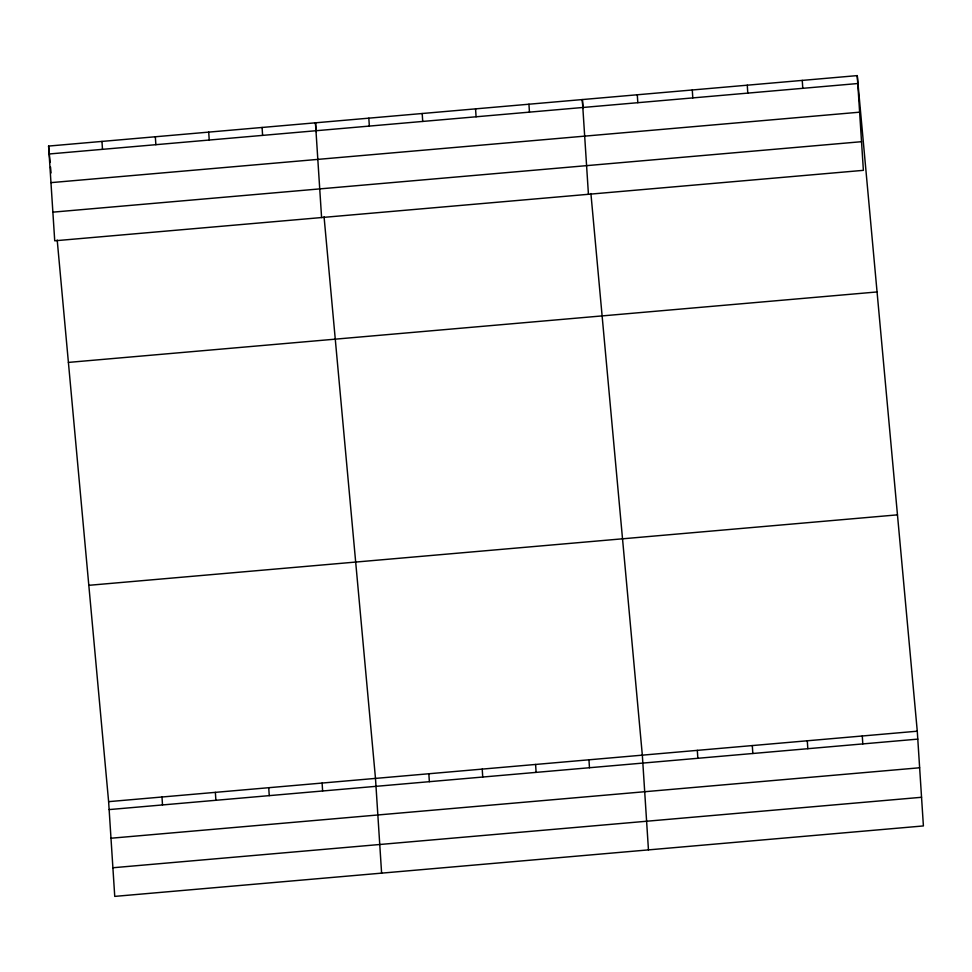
<?xml version="1.0" encoding="UTF-8"?>
<svg xmlns="http://www.w3.org/2000/svg" width="972" height="972" viewBox="0 0 972 972"><rect width="100%" height="100%" fill="white"/><g stroke="black" fill="none" stroke-linecap="round" stroke-linejoin="round"><path stroke-width="1.46" d="M857.255 75.609L863.379 170.343L54.724 240.801L48.6 146.067L857.255 75.609L917.276 731.199L923.4 825.933L114.745 896.391L108.621 801.657L57.202 240.06M49.11 153.989L857.766 83.531M50.969 182.639L859.613 112.181M52.877 212.151L861.52 141.693M68.404 362.41L877.06 291.952M88.817 585.314L897.46 514.856M108.621 801.657L917.276 731.199M109.131 809.591L917.787 739.121M110.99 838.229L919.634 767.771M112.898 867.753L921.553 797.283M583.127 108.512L582.313 99.557L588.437 194.303M590.915 193.562L642.334 755.159L648.458 849.893M316.277 131.767L315.45 122.812L321.586 217.546M324.065 216.817L375.484 778.402L381.607 873.148M48.6 146.067L50.107 162.482M50.508 166.953L51.054 172.919M862.286 735.986L862.796 743.908M802.264 80.397L802.775 88.318M807.295 740.773L807.805 748.707M747.274 85.184L747.784 93.118M752.304 745.573L752.826 753.494M692.283 89.983L692.793 97.905M697.325 750.36L697.835 758.294M637.292 94.77L637.814 102.692M588.959 759.8L589.469 767.734M528.938 104.211L529.448 112.132M535.596 764.454L536.107 772.376M475.563 108.864L476.086 116.786M482.221 769.107L482.732 777.029M422.2 113.517L422.711 121.439M428.846 773.761L429.357 781.682M368.825 118.159L369.336 126.093M322.109 783.055L322.619 790.977M262.088 127.466L262.598 135.387M268.734 787.709L269.244 795.631M208.713 132.119L209.223 140.041M215.371 792.362L215.881 800.284M155.338 136.76L155.86 144.694M161.996 797.004L162.506 804.938M101.975 141.414L102.485 149.348"/></g></svg>
